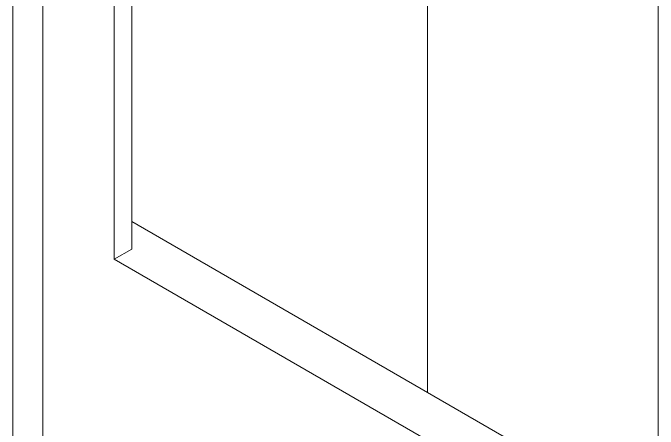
# Model space of a CAD drawing. Header units: inches. Extents: x 67578 to 72421, y -34894 to -31675.
# Drawn here: x 70346.32 to 70361.79, y -33396.83 to -33386.85 of the extents above; entities that cross this region are included whole.
import ezdxf

# ---------------------------------------------------------------- set-up
doc = ezdxf.new("R2010")
doc.units = ezdxf.units.IN
doc.header["$MEASUREMENT"] = 0

# ---------------------------------------------------------------- blocks, each defined once
blk = doc.blocks.new('ET200S')
at = {"lineweight": 0}
for p, q in [((86.7941, -40.491), (86.7941, 24.9925)), ((87.2429, 24.9235), (87.2429, -40.5599)), ((88.3207, 10.8389), (88.3207, -28.3532)), ((88.587, -28.1995), (88.587, 10.7477)), ((93.046, 6.3819), (93.046, -30.3607)), ((96.5232, 6.1033), (96.5232, -33.0888)), ((88.587, -27.7864), (96.5232, -32.3683)), ((88.3207, -28.3532), (88.587, -28.1995)), ((96.5232, -33.0888), (88.3207, -28.3532))]:
    blk.add_line(p, q, dxfattribs=at)

msp = doc.modelspace()

# ---------------------------------------------------------------- block references
at = {"xscale": 1.59100124616462, "yscale": 1.59100124616462, "zscale": 1.59100124616462}
msp.add_blockref('ET200S', (70208.226, -33347.652), dxfattribs=at)

doc.saveas('drawing.dxf')
